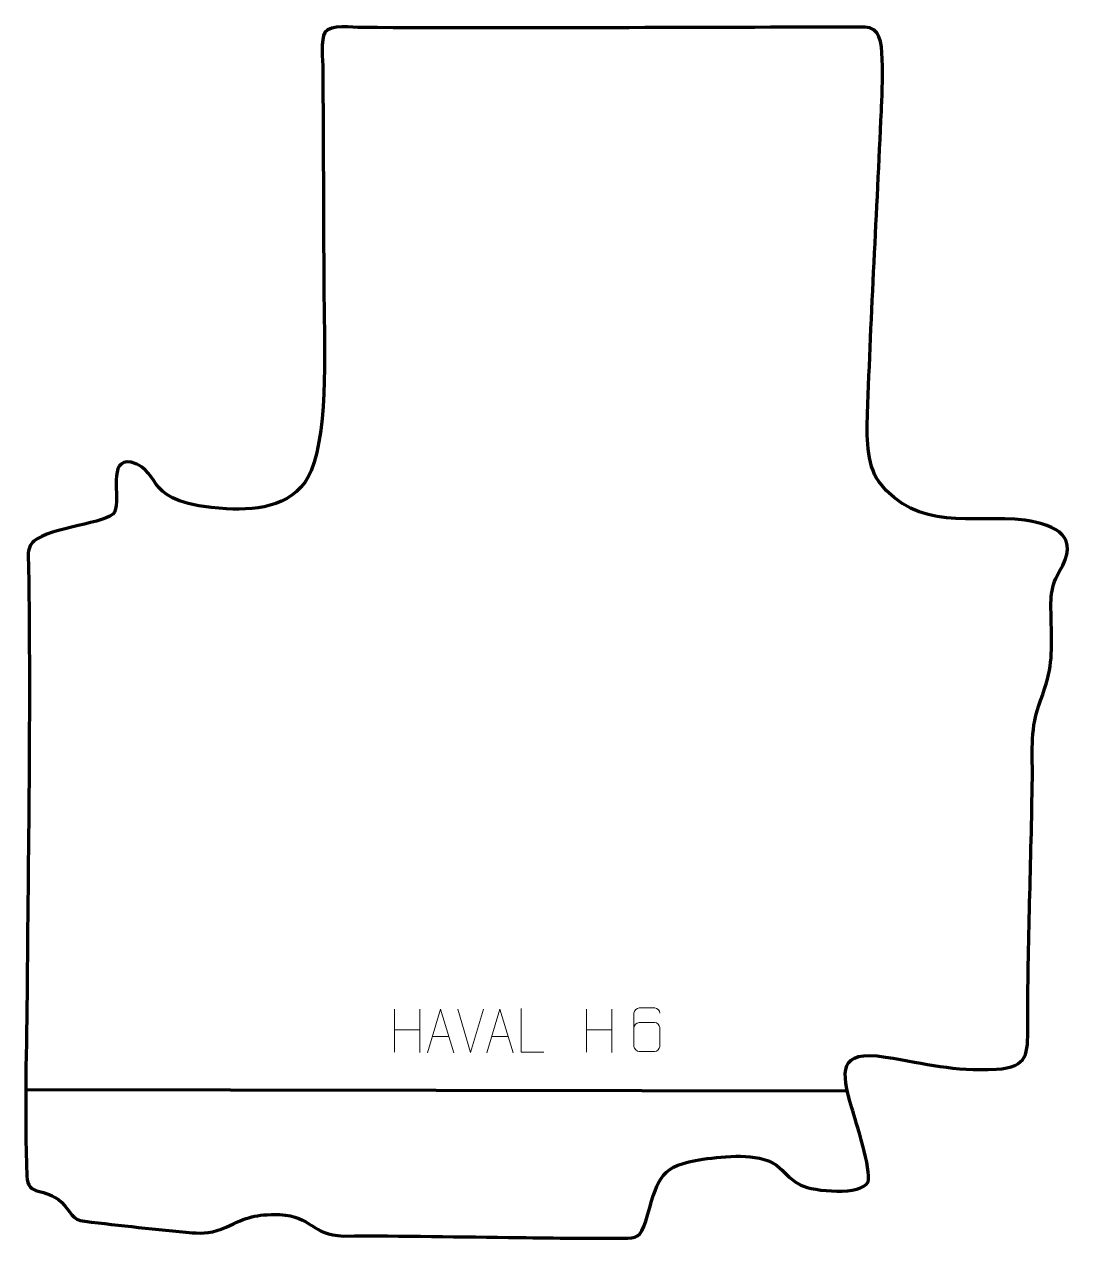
# Model space of a CAD drawing. Header units: millimetres. Extents: x -535 to 71, y 41 to 737.
import ezdxf

# ---------------------------------------------------------------- set-up
doc = ezdxf.new("R2010")
doc.units = ezdxf.units.MM
doc.header["$MEASUREMENT"] = 0
doc.layers.add('layer 2', color=7, linetype='Continuous')
doc.layers.add('layer 3', color=7, linetype='Continuous')

msp = doc.modelspace()

# ---------------------------------------------------------------- linework, layer by layer
at = {"layer": 'layer 2', "color": 140, "lineweight": 158}
msp.add_open_spline([(-534.1821, 126.0852), (-534.1821, 126.0852), (-62.7659, 125.2733), (-62.7659, 125.2733)], degree=3, dxfattribs=at)
at = {"layer": 'layer 3', "color": 242, "lineweight": 158}
msp.add_open_spline([(-363.4528, 710.7456), (-363.4822, 715.8195), (-364.7671, 728.2387), (-362.247, 731.9624), (-362.247, 731.9624), (-359.0794, 736.643), (-346.5609, 734.8047), (-341.0714, 734.7697), (-341.0714, 734.7697), (-245.0419, 734.1578), (-148.9753, 735.0333), (-52.9412, 734.9311), (-52.9412, 734.9311), (-44.2042, 734.9219), (-43.2381, 726.6458), (-42.8691, 716.6299), (-42.8691, 716.6299), (-42.4677, 705.7359), (-43.0868, 692.8072), (-43.3603, 686.8484), (-43.3603, 686.8484), (-46.0104, 629.1132), (-49.2401, 571.1807), (-51.3338, 513.449), (-51.3338, 513.449), (-51.7668, 501.5106), (-52.03, 484.54), (-44.894, 474.5006), (-44.894, 474.5006), (-22.4764, 445.3111), (8.0846, 455.8869), (38.818, 452.4079), (38.818, 452.4079), (57.3586, 449.3325), (70.8332, 443.1512), (58.4928, 422.7688), (58.4928, 422.7688), (52.6038, 412.5222), (53.8616, 404.8327), (53.9593, 393.4578), (53.9593, 393.4578), (54.1977, 373.6388), (54.8669, 368.2507), (47.8097, 349.1356), (47.8097, 349.1356), (41.6845, 332.5451), (43.3485, 321.9384), (43.1238, 304.6826), (43.1238, 304.6826), (42.4789, 257.2048), (40.5138, 209.2317), (40.4816, 161.8549), (40.4816, 161.8549), (40.6339, 146.6654), (40.7133, 138.9291), (22.4906, 137.6986), (22.4906, 137.6986), (-3.0621, 136.4136), (-16.8077, 140.9073), (-41.0011, 144.6707), (-41.0011, 144.6707), (-68.4953, 148.9475), (-66.2993, 136.6613), (-60.3507, 115.5579), (-60.3507, 115.5579), (-58.0216, 107.2952), (-48.9123, 80.1133), (-50.983, 73.2126), (-50.983, 73.2126), (-54.5938, 65.0183), (-82.2713, 67.6534), (-89.5968, 71.2654), (-89.5968, 71.2654), (-89.5968, 71.2654), (-90.5427, 71.7318), (-90.5427, 71.7318), (-90.5427, 71.7318), (-97.2526, 75.9878), (-98.2832, 78.2681), (-103.5688, 82.7893), (-103.5688, 82.7893), (-115.1052, 90.1579), (-132.5852, 87.6629), (-145.7456, 86.1563), (-145.7456, 86.1563), (-169.7448, 82.4172), (-171.1254, 76), (-177.1768, 54.6583), (-177.1768, 54.6583), (-180.5816, 42.6505), (-182.1804, 41.0547), (-188.7566, 40.9315), (-188.7566, 40.9315), (-209.3135, 40.5463), (-230.1856, 41.0287), (-250.7759, 41.23), (-250.7759, 41.23), (-284.263, 41.5854), (-318.1245, 42.3076), (-351.5724, 42.0994), (-351.5724, 42.0994), (-370.1547, 42.5459), (-369.2914, 53.4462), (-388.2752, 54.3616), (-388.2752, 54.3616), (-402.4305, 54.5823), (-406.3343, 53.0285), (-418.9319, 47.1491), (-418.9319, 47.1491), (-426.345, 43.8911), (-432.1933, 43.4696), (-438.26, 43.9952), (-438.26, 43.9952), (-458.3266, 45.734), (-479.7969, 48.2073), (-499.8245, 50.5074), (-499.8245, 50.5074), (-507.8352, 51.4691), (-507.3596, 55.905), (-513.2248, 61.4406), (-513.2248, 61.4406), (-522.7603, 70.4403), (-532.5954, 64.3272), (-533.0743, 76.4692), (-533.0743, 76.4692), (-534.522, 113.1702), (-533.168, 150.3141), (-532.8783, 187.6666), (-532.8783, 187.6666), (-532.2467, 269.0818), (-530.7166, 351.4901), (-532.2684, 432.4732), (-532.2684, 432.4732), (-532.3329, 435.8394), (-530.9655, 438.7618), (-529.1436, 440.3029), (-529.1436, 440.3029), (-519.4132, 448.5337), (-486.4961, 450.4181), (-482.7858, 457.0403), (-482.7858, 457.0403), (-479.0434, 465.925), (-487.1353, 487.7719), (-473.2464, 485.6992), (-473.2464, 485.6992), (-453.7007, 479.6148), (-468.6402, 461.7542), (-418.7193, 458.9152), (-418.7193, 458.9152), (-399.4457, 457.8192), (-378.4299, 460.9167), (-370.0637, 480.7671), (-370.0637, 480.7671), (-359.9952, 505.6782), (-362.7858, 557.7798), (-362.8924, 586.135), (-362.8924, 586.135), (-363.0486, 627.6718), (-363.214, 669.2092), (-363.4528, 710.7456)], degree=3, knots=[0, 0, 0, 0, 0.02439024, 0.02439024, 0.02439024, 0.02439024, 0.04878049, 0.04878049, 0.04878049, 0.04878049, 0.07317073, 0.07317073, 0.07317073, 0.07317073, 0.09756098, 0.09756098, 0.09756098, 0.09756098, 0.12195122, 0.12195122, 0.12195122, 0.12195122, 0.14634146, 0.14634146, 0.14634146, 0.14634146, 0.17073171, 0.17073171, 0.17073171, 0.17073171, 0.19512195, 0.19512195, 0.19512195, 0.19512195, 0.2195122, 0.2195122, 0.2195122, 0.2195122, 0.24390244, 0.24390244, 0.24390244, 0.24390244, 0.26829268, 0.26829268, 0.26829268, 0.26829268, 0.29268293, 0.29268293, 0.29268293, 0.29268293, 0.31707317, 0.31707317, 0.31707317, 0.31707317, 0.34146341, 0.34146341, 0.34146341, 0.34146341, 0.36585366, 0.36585366, 0.36585366, 0.36585366, 0.3902439, 0.3902439, 0.3902439, 0.3902439, 0.41463415, 0.41463415, 0.41463415, 0.41463415, 0.43902439, 0.43902439, 0.43902439, 0.43902439, 0.46341463, 0.46341463, 0.46341463, 0.46341463, 0.48780488, 0.48780488, 0.48780488, 0.48780488, 0.51219512, 0.51219512, 0.51219512, 0.51219512, 0.53658537, 0.53658537, 0.53658537, 0.53658537, 0.56097561, 0.56097561, 0.56097561, 0.56097561, 0.58536585, 0.58536585, 0.58536585, 0.58536585, 0.6097561, 0.6097561, 0.6097561, 0.6097561, 0.63414634, 0.63414634, 0.63414634, 0.63414634, 0.65853659, 0.65853659, 0.65853659, 0.65853659, 0.68292683, 0.68292683, 0.68292683, 0.68292683, 0.70731707, 0.70731707, 0.70731707, 0.70731707, 0.73170732, 0.73170732, 0.73170732, 0.73170732, 0.75609756, 0.75609756, 0.75609756, 0.75609756, 0.7804878, 0.7804878, 0.7804878, 0.7804878, 0.80487805, 0.80487805, 0.80487805, 0.80487805, 0.82926829, 0.82926829, 0.82926829, 0.82926829, 0.85365854, 0.85365854, 0.85365854, 0.85365854, 0.87804878, 0.87804878, 0.87804878, 0.87804878, 0.90243902, 0.90243902, 0.90243902, 0.90243902, 0.92682927, 0.92682927, 0.92682927, 0.92682927, 0.95121951, 0.95121951, 0.95121951, 0.95121951, 1, 1, 1, 1], dxfattribs=at)
at = {"layer": 'layer 3', "color": 250, "lineweight": 9}
for points in [[(-322.4169, 172.2085), (-322.4169, 172.2085), (-322.4169, 147.431), (-322.4169, 147.431)], [(-307.7736, 172.2085), (-307.7736, 172.2085), (-307.7736, 147.255), (-307.7736, 147.255)], [(-278.7931, 147.2549), (-278.7931, 147.2549), (-286.1149, 172.2085), (-286.1149, 172.2085)], [(-271.4712, 172.2085), (-271.4712, 172.2085), (-278.793, 147.2549), (-278.793, 147.2549)], [(-212.4169, 172.2085), (-212.4169, 172.2085), (-212.4169, 147.431), (-212.4169, 147.431)], [(-197.7736, 172.2085), (-197.7736, 172.2085), (-197.7736, 147.255), (-197.7736, 147.255)], [(-322.4169, 160.3262), (-322.4169, 160.3262), (-307.7736, 160.3266), (-307.7736, 160.3266)], [(-212.4169, 160.3262), (-212.4169, 160.3262), (-197.7736, 160.3266), (-197.7736, 160.3266)], [(-300.6608, 156.4244), (-300.6608, 156.4244), (-291.1651, 156.4244), (-291.1651, 156.4244)], [(-266.6608, 156.4244), (-266.6608, 156.4244), (-257.1651, 156.4244), (-257.1651, 156.4244)]]:
    msp.add_open_spline(points, degree=3, dxfattribs=at)
for points, knots in [([(-303.3834, 147.175), (-303.3834, 147.175), (-296.0124, 172.1285), (-296.0124, 172.1285), (-296.0124, 172.1285), (-296.0124, 172.1285), (-288.4425, 147.175), (-288.4425, 147.175)], [0, 0, 0, 0, 0.33333333, 0.33333333, 0.33333333, 0.33333333, 1, 1, 1, 1]), ([(-269.3834, 147.175), (-269.3834, 147.175), (-262.0124, 172.1285), (-262.0124, 172.1285), (-262.0124, 172.1285), (-262.0124, 172.1285), (-254.4425, 147.175), (-254.4425, 147.175)], [0, 0, 0, 0, 0.33333333, 0.33333333, 0.33333333, 0.33333333, 1, 1, 1, 1]), ([(-236.756, 147.5025), (-236.756, 147.5025), (-249.7051, 147.5025), (-249.7051, 147.5025), (-249.7051, 147.5025), (-249.7051, 147.5025), (-249.7051, 172.4561), (-249.7051, 172.4561)], [0, 0, 0, 0, 0.33333333, 0.33333333, 0.33333333, 0.33333333, 1, 1, 1, 1]), ([(-170.3437, 169.8673), (-170.3678, 171.2068), (-171.724, 172.86), (-173.2959, 172.8257), (-173.2959, 172.8257), (-176.2807, 172.8254), (-179.2659, 172.8254), (-182.2513, 172.8257), (-182.2513, 172.8257), (-183.4704, 172.8406), (-185.1986, 171.403), (-185.2036, 169.8673), (-185.2036, 169.8673), (-185.2033, 163.5068), (-185.2033, 157.146), (-185.2036, 150.7853), (-185.2036, 150.7853), (-185.1989, 149.6224), (-183.4704, 147.8513), (-182.2513, 147.8269), (-182.2513, 147.8269), (-179.2659, 147.8272), (-176.2807, 147.8272), (-173.2959, 147.8269), (-173.2959, 147.8269), (-172.0178, 147.8707), (-170.3481, 149.4852), (-170.3437, 150.7853), (-170.3437, 150.7853), (-170.3437, 154.3686), (-170.3437, 157.9517), (-170.3437, 161.5344), (-170.3437, 161.5344), (-170.3822, 163.0126), (-171.9649, 164.4455), (-173.2959, 164.4435), (-173.2959, 164.4435), (-176.2807, 164.4438), (-179.2659, 164.4438), (-182.2513, 164.4435), (-182.2513, 164.4435), (-183.5808, 164.4485), (-185.2238, 162.9412), (-185.1821, 161.5127)], [0, 0, 0, 0, 0.08333333, 0.08333333, 0.08333333, 0.08333333, 0.16666667, 0.16666667, 0.16666667, 0.16666667, 0.25, 0.25, 0.25, 0.25, 0.33333333, 0.33333333, 0.33333333, 0.33333333, 0.41666667, 0.41666667, 0.41666667, 0.41666667, 0.5, 0.5, 0.5, 0.5, 0.58333333, 0.58333333, 0.58333333, 0.58333333, 0.66666667, 0.66666667, 0.66666667, 0.66666667, 0.75, 0.75, 0.75, 0.75, 0.83333333, 0.83333333, 0.83333333, 0.83333333, 1, 1, 1, 1])]:
    msp.add_open_spline(points, degree=3, knots=knots, dxfattribs=at)

doc.saveas('drawing.dxf')
